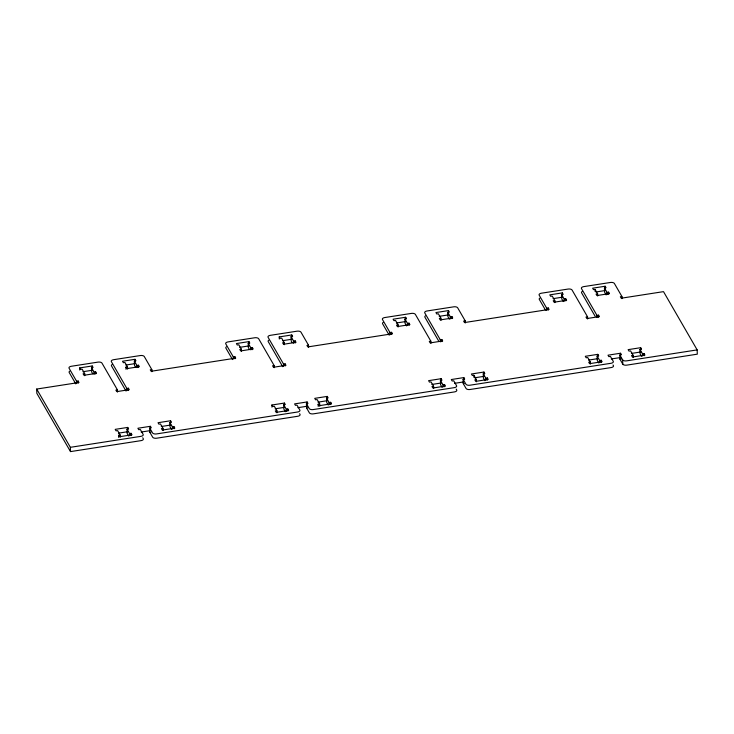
<?xml version="1.0" encoding="UTF-8"?>
<svg xmlns="http://www.w3.org/2000/svg" width="734" height="734" viewBox="0 0 734 734"><rect width="100%" height="100%" fill="white"/><g stroke="black" fill="none" stroke-linecap="round" stroke-linejoin="round"><path stroke-width="1.1" d="M79.767 370.055L79.703 367.908L92.236 365.963L93.09 367.44L91.521 367.679L91.667 371.964L92.686 373.734M135.515 367.073L134.496 365.303L134.35 361.027L135.918 360.779L135.065 359.302L122.532 361.256L123.385 362.724L124.954 362.486L127.505 366.908L127.578 369.046M249.386 349.375L248.367 347.604L248.22 343.328L249.789 343.081L248.936 341.604L236.403 343.558L237.256 345.026L238.825 344.787L241.376 349.21L241.449 351.347M279.305 339.035L279.232 336.897L291.774 334.952L292.618 336.42L291.059 336.667L291.196 340.952L292.224 342.723M406.599 325.905L405.067 323.254L404.929 318.969L406.489 318.73L405.636 317.253L393.103 319.198L393.956 320.675L395.525 320.428L398.076 324.859L398.149 326.997M449.428 319.244L447.896 316.593L447.758 312.308L449.327 312.069L448.474 310.592L435.932 312.546L436.785 314.014L438.354 313.776L440.914 318.198L440.978 320.336M563.299 301.546L561.767 298.894L561.629 294.609L563.198 294.371L562.345 292.894L549.803 294.848L550.656 296.316L552.225 296.077L554.785 300.5L554.849 302.637M606.137 294.894L604.605 292.233L604.458 287.957L606.027 287.71L605.174 286.242L592.641 288.187L593.494 289.664L595.054 289.416L597.614 293.839L597.687 295.986M82.979 371.707L92.374 370.239M125.808 365.046L135.212 363.587M239.679 347.347L249.083 345.888M282.507 340.695L291.912 339.227M396.378 322.997L405.783 321.529M439.207 316.336L448.612 314.877M553.078 298.637L562.483 297.178M595.916 291.976L605.321 290.517M84.749 375.707L84.676 373.569L83.107 373.808L83.96 375.285L96.493 373.34L95.64 371.863L94.08 372.101L91.521 367.679M126.009 369.294L125.936 367.156L127.505 366.908M134.35 361.027L136.909 365.449L138.478 365.202L139.332 366.679L126.789 368.624L125.936 367.156M241.376 349.21L239.807 349.457L240.66 350.925L253.193 348.98L252.349 347.503L250.78 347.751L248.22 343.328M284.278 344.696L284.205 342.558L282.645 342.796L283.489 344.274L296.031 342.319L295.178 340.851L293.609 341.09L291.059 336.667M398.076 324.859L396.516 325.098L397.36 326.575L409.902 324.63L409.049 323.153L407.48 323.391L404.929 318.969M440.914 318.198L439.345 318.446L440.198 319.914L452.731 317.969L451.878 316.492L450.309 316.739L447.758 312.308M554.785 300.5L553.216 300.747L554.069 302.215L566.602 300.27L565.749 298.793L564.18 299.041L561.629 294.609M597.614 293.839L596.045 294.086L596.898 295.563L609.431 293.609L608.578 292.141L607.018 292.38L604.458 287.957M117.523 392.048L117.449 389.901L101.971 363.11A3.248 1.551 -1.9 0 0 97.989 362.119L71.345 366.266A3.248 1.551 -1.9 0 0 69.069 368.22L76.593 381.249L78.162 381.01L79.006 382.487L36.7 389.057L36.838 393.341L70.492 451.603L141.011 440.639A3.248 1.551 -1.9 0 0 143.286 438.675L142.754 437.758M151.883 371.698L151.81 369.56L150.241 369.808L151.094 371.276L235.715 358.128L234.862 356.651L233.293 356.898L225.769 343.87A3.248 1.551 -1.9 0 1 228.054 341.906L254.689 337.768A3.248 1.551 -1.9 0 1 258.671 338.75L274.149 365.55L274.222 367.688M308.583 347.347L308.509 345.209L306.94 345.448L307.794 346.925L392.415 333.768L391.561 332.3L389.993 332.539L382.469 319.51A3.248 1.551 -1.9 0 1 384.754 317.547L411.389 313.409A3.248 1.551 -1.9 0 1 415.38 314.4L430.858 341.191L430.922 343.328M465.283 322.988L465.209 320.85L463.64 321.097L464.494 322.565L549.115 309.418L548.261 307.941L546.692 308.188L539.169 295.16A3.248 1.551 -1.9 0 1 541.453 293.196L568.088 289.058A3.248 1.551 -1.9 0 1 572.08 290.04L587.558 316.84L587.622 318.978M621.982 298.637L621.909 296.49L620.349 296.738L621.203 298.215L663.508 291.637L697.162 349.898L697.3 354.173L626.781 365.137A3.248 1.551 -1.9 0 1 622.799 364.147L619.955 359.229L619.817 354.953L621.386 354.706L620.533 353.228L608 355.183L608.844 356.66L610.413 356.412L613.257 361.33A3.248 1.551 -1.9 0 1 610.972 363.293L469.944 385.212A3.248 1.551 -1.9 0 1 465.952 384.221L463.117 379.304L464.677 379.065L463.833 377.588L451.291 379.533L452.144 381.01L453.713 380.772L456.557 385.68A3.248 1.551 -1.9 0 1 454.273 387.644L313.234 409.563A3.248 1.551 -1.9 0 1 309.253 408.581L306.417 403.663L307.977 403.416L307.124 401.948L294.591 403.893L295.444 405.37L297.013 405.122L299.848 410.04A3.248 1.551 -1.9 0 1 297.573 412.003L156.535 433.922A3.248 1.551 -1.9 0 1 152.553 432.932L149.708 428.014L151.277 427.775L150.424 426.298L137.891 428.252L138.744 429.72L140.313 429.482L143.148 434.4A3.248 1.551 -1.9 0 1 140.864 436.354L70.354 447.318L36.7 389.057M117.449 389.901L115.88 390.149L116.734 391.626L129.267 389.671L128.422 388.194L126.854 388.442L111.375 361.651A3.248 1.551 -1.9 0 1 113.66 359.688L140.295 355.55A3.248 1.551 -1.9 0 1 144.286 356.531L151.81 369.56M274.149 365.55L272.58 365.789L273.433 367.266L285.976 365.321L285.122 363.844L283.553 364.082L268.075 337.291A3.248 1.551 -1.9 0 1 270.36 335.328L296.995 331.19A3.248 1.551 -1.9 0 1 300.986 332.181L308.509 345.209M430.858 341.191L429.289 341.438L430.142 342.906L442.675 340.961L441.822 339.484L440.253 339.732L424.775 312.941A3.248 1.551 -1.9 0 1 427.06 310.977L453.704 306.83A3.248 1.551 -1.9 0 1 457.686 307.821L465.209 320.85M587.558 316.84L585.989 317.079L586.842 318.556L599.375 316.602L598.522 315.134L596.953 315.372L581.484 288.581A3.248 1.551 -1.9 0 1 583.759 286.618L610.404 282.48A3.248 1.551 -1.9 0 1 614.386 283.471L621.909 296.49M128.689 436.069L127.156 433.418L127.019 429.133L128.588 428.895L127.734 427.417L115.192 429.362L116.045 430.84L117.614 430.592L120.174 435.023L120.238 437.161M171.527 429.408L169.994 426.757L169.848 422.481L171.417 422.233L170.563 420.756L158.03 422.711L158.883 424.179L160.443 423.94L163.003 428.362L163.076 430.5M271.965 407.15L271.901 405.012L284.434 403.058L285.287 404.535L283.719 404.783L283.865 409.058L285.398 411.71M328.226 405.058L326.694 402.406L326.547 398.122L328.116 397.874L327.263 396.406L314.73 398.351L315.583 399.828L317.152 399.58L319.703 404.003L319.776 406.15M442.097 387.359L440.565 384.708L440.418 380.423L441.987 380.175L441.134 378.707L428.601 380.652L429.454 382.13L431.023 381.882L433.574 386.313L433.647 388.451M484.926 380.698L483.394 378.047L483.256 373.762L484.816 373.523L483.972 372.046L471.43 373.991L472.283 375.469L473.852 375.23L476.403 379.652L476.476 381.79M598.797 363L597.265 360.348L597.118 356.063L598.687 355.825L597.834 354.348L585.301 356.293L586.154 357.77L587.723 357.531L590.274 361.954L590.347 364.092M641.626 356.348L640.094 353.687L639.956 349.412L641.525 349.164L640.672 347.696L628.13 349.641L628.983 351.118L630.552 350.87L633.112 355.293L633.176 357.44M118.468 433.161L127.872 431.693M161.306 426.5L170.71 425.041M275.177 408.801L284.572 407.342M318.006 402.149L327.41 400.681M431.876 384.451L441.281 382.983M474.705 377.79L484.11 376.331M588.576 360.091L597.981 358.632M631.414 353.43L640.81 351.971M118.679 437.4L118.605 435.262L120.174 435.023M127.019 429.133L129.569 433.555L131.138 433.317L131.992 434.794L119.458 436.739L118.605 435.262M163.003 428.362L161.434 428.61L162.287 430.078L174.82 428.133L173.967 426.656L172.407 426.904L169.848 422.481M276.947 412.802L276.874 410.664L275.305 410.912L276.158 412.38L288.691 410.434L287.838 408.957L286.278 409.205L283.719 404.783M318.207 406.388L318.134 404.25L319.703 404.003M326.547 398.122L329.107 402.544L330.676 402.305L331.529 403.773L318.987 405.728L318.134 404.25M433.574 386.313L432.005 386.552L432.858 388.029L445.4 386.075L444.547 384.607L442.978 384.845L440.418 380.423M476.403 379.652L474.843 379.891L475.687 381.368L488.229 379.423L487.376 377.946L485.807 378.193L483.256 373.762M590.274 361.954L588.705 362.192L589.558 363.669L602.1 361.724L601.247 360.247L599.678 360.495L597.118 356.063M633.112 355.293L631.543 355.54L632.396 357.018L644.929 355.063L644.076 353.595L642.507 353.834L639.956 349.412M141.167 432.042L149.782 430.702M297.866 407.682L307.271 406.223M454.566 383.332L463.191 381.992M611.275 358.972L620.67 357.513M149.708 428.014L149.855 432.298L150.929 432.133M306.417 403.663L306.555 407.939L307.629 407.774M463.117 379.304L463.255 383.588L464.338 383.423M619.955 359.229L621.331 359.018M697.162 349.898L626.643 360.853A3.248 1.551 -1.9 0 1 622.652 359.871L619.817 354.953M595.164 316.308L581.622 292.866A3.248 1.551 -1.9 0 1 582.117 291.536M613.037 364.991L613.395 365.605A3.248 1.551 -1.9 0 1 611.11 367.569L470.081 389.488A3.248 1.551 -1.9 0 1 466.099 388.506L463.255 383.588M545.426 310.023L539.316 299.435A3.248 1.551 -1.9 0 1 539.811 298.114M438.464 340.659L424.922 317.216A3.248 1.551 -1.9 0 1 425.417 315.895M456.163 389.048L456.695 389.965A3.248 1.551 -1.9 0 1 454.41 391.928L313.381 413.848A3.248 1.551 -1.9 0 1 309.39 412.857L306.555 407.939M389.194 335.19L382.616 323.795A3.248 1.551 -1.9 0 1 383.111 322.465M284.205 342.558L281.654 338.126L280.085 338.374L279.232 336.897M282.728 366.688L268.222 341.576A3.248 1.551 -1.9 0 1 268.717 340.246M299.637 413.71L299.995 414.325A3.248 1.551 -1.9 0 1 297.71 416.279L156.681 438.207A3.248 1.551 -1.9 0 1 152.69 437.216L149.855 432.298M276.874 410.664L274.314 406.241L272.754 406.48L271.901 405.012M232.494 359.55L225.907 348.145A3.248 1.551 -1.9 0 1 226.402 346.824M126.028 391.048L111.513 365.927A3.248 1.551 -1.9 0 1 112.018 364.605M84.676 373.569L82.116 369.138L80.547 369.386L79.703 367.908M75.795 383.9L69.207 372.505A3.248 1.551 -1.9 0 1 69.702 371.184M644.076 353.595L644.149 355.733M642.507 353.834L642.58 355.972M640.672 347.696L640.745 349.834M622.652 359.871L622.799 364.147M620.533 353.228L620.606 355.375M608.578 292.141L608.651 294.279M607.018 292.38L607.082 294.517M605.174 286.242L605.247 288.379M601.247 360.247L601.32 362.385M598.522 315.134L598.595 317.272M599.678 360.495L599.751 362.633M596.953 315.372L597.026 317.519M597.834 354.348L597.907 356.485M595.054 289.416L595.127 291.554M565.749 298.793L565.822 300.931M564.18 299.041L564.253 301.179M562.345 292.894L562.409 295.031M548.261 307.941L548.335 310.078M546.692 308.188L546.766 310.326M487.376 377.946L487.449 380.084M485.807 378.193L485.88 380.331M483.972 372.046L484.036 374.184M473.852 375.23L473.925 377.368M463.833 377.588L463.897 379.726M451.878 316.492L451.951 318.629M450.309 316.739L450.382 318.877M448.474 310.592L448.538 312.73M444.547 384.607L444.611 386.745M441.822 339.484L441.896 341.631M442.978 384.845L443.052 386.992M440.253 339.732L440.327 341.87M441.134 378.707L441.207 380.845M409.049 323.153L409.122 325.29M407.48 323.391L407.553 325.538M405.636 317.253L405.709 319.391M391.561 332.3L391.635 334.438M389.993 332.539L390.066 334.686M330.676 402.305L330.74 404.443M329.107 402.544L329.181 404.691M327.263 396.406L327.336 398.544M307.124 401.948L307.197 404.085M295.178 340.851L295.252 342.989M293.609 341.09L293.683 343.237M291.774 334.952L291.838 337.089M287.838 408.957L287.911 411.104M285.122 363.844L285.196 365.982M286.278 409.205L286.343 411.343M283.553 364.082L283.627 366.229M284.434 403.058L284.508 405.205M252.349 347.503L252.413 349.65M250.78 347.751L250.854 349.889M248.936 341.604L249.009 343.751M234.862 356.651L234.935 358.798M233.293 356.898L233.366 359.036M173.967 426.656L174.041 428.803M172.407 426.904L172.472 429.041M170.563 420.756L170.637 422.903M150.424 426.298L150.498 428.436M138.478 365.202L138.542 367.349M136.909 365.449L136.983 367.587M135.065 359.302L135.139 361.449M131.138 433.317L131.212 435.455M128.422 388.194L128.487 390.341M129.569 433.555L129.643 435.702M126.854 388.442L126.927 390.58M127.734 427.417L127.799 429.555M95.64 371.863L95.714 374.001M94.08 372.101L94.145 374.248M92.236 365.963L92.31 368.101M78.162 381.01L78.226 383.148M76.593 381.249L76.657 383.396M70.354 447.318L70.492 451.603"/></g></svg>
